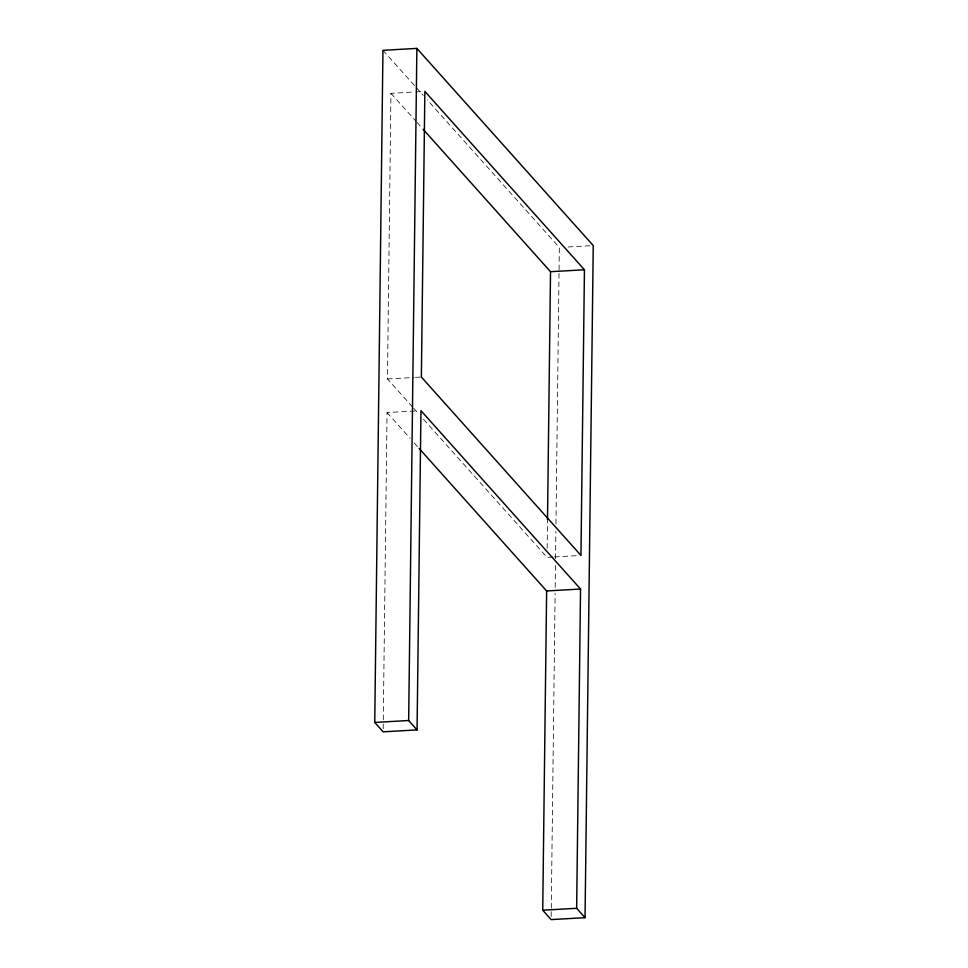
<?xml version="1.0" encoding="UTF-8"?>
<svg xmlns="http://www.w3.org/2000/svg" width="968" height="968" viewBox="0 0 968 968"><rect width="100%" height="100%" fill="white"/><g stroke="black" fill="none" stroke-linecap="round" stroke-linejoin="round"><path stroke-width="0.73" stroke-dasharray="4.84 3.63" d="M383.183 728.819L383.267 721.293M383.292 719.781L387.043 412.574L418.007 410.819M412.549 407.008L387.454 378.96L390.939 93.315L414.534 91.984M547.15 548.275L547.501 519.562M551.167 916.575L555.112 593.36M555.184 587.31L555.463 564.659M555.535 558.621L555.874 531.432M555.959 523.882L559.335 247.481L427.299 99.885M416.01 91.9L423.391 91.476M568.192 246.973L590.311 245.727M387.454 378.96L414.001 377.459M415.478 377.375L421.37 377.048M552.934 557.011L547.041 557.35L422.58 418.236M554.41 556.927L578.005 555.596M382.953 50.324L415.211 86.37M416.216 87.495L423.27 95.384M390.939 93.315L416.034 121.363M417.039 122.476L422.06 128.091M413.554 408.133L418.563 413.747M387.043 412.574L410.129 438.371M414.147 442.86L418.152 447.349"/><path stroke-width="1.45" d="M585.047 917.676L576.65 908.299L580.546 589.04L420.959 410.65L417.063 729.908L383.146 731.832L374.749 722.443L382.953 50.324L416.869 48.4L593.251 245.557L585.047 917.676L551.131 919.6L542.721 910.21L546.63 590.952L419.156 448.474M417.063 729.908L408.665 720.519L416.869 48.4M547.501 519.562L550.526 271.693L423.064 129.216M584.442 269.782L580.957 555.426L421.37 377.048L424.867 91.391L584.442 269.782L550.526 271.693M546.63 590.952L580.546 589.04M374.749 722.443L408.665 720.519M542.721 910.21L576.65 908.299"/></g></svg>
